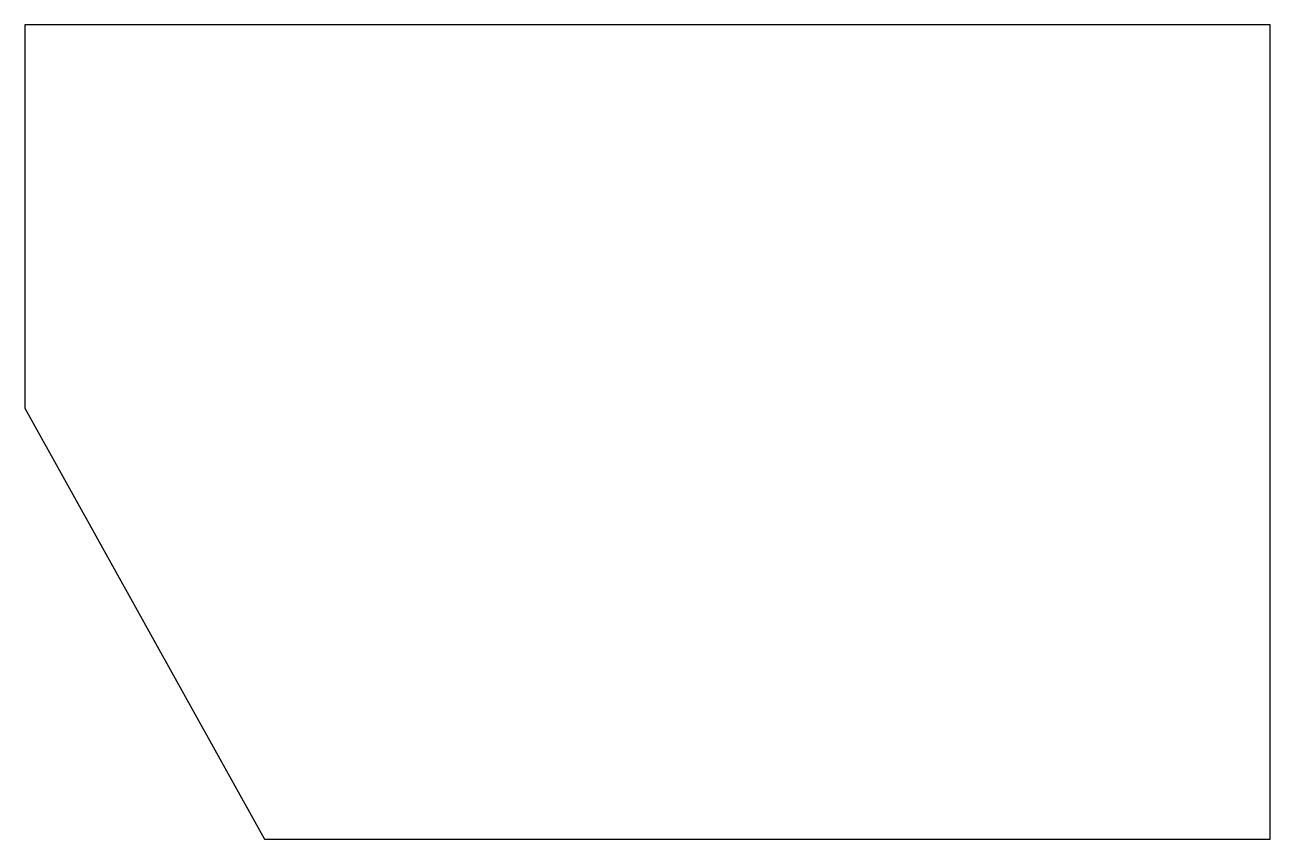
# Model space of a CAD drawing. Extents: x 0 to 130, y 0 to 85.
import ezdxf

# ---------------------------------------------------------------- set-up
doc = ezdxf.new("R2010")
doc.units = 0
doc.header["$MEASUREMENT"] = 0
doc.layers.get('0').update_dxf_attribs({"linetype": 'CONTINUOUS'})

msp = doc.modelspace()

# ---------------------------------------------------------------- linework, layer by layer
for p, q in [((130, 85), (0, 85)), ((0, 85), (0, 45)), ((130, 0), (130, 85)), ((0, 45), (25, 0)), ((25, 0), (130, 0))]:
    msp.add_line(p, q)

doc.saveas('drawing.dxf')
